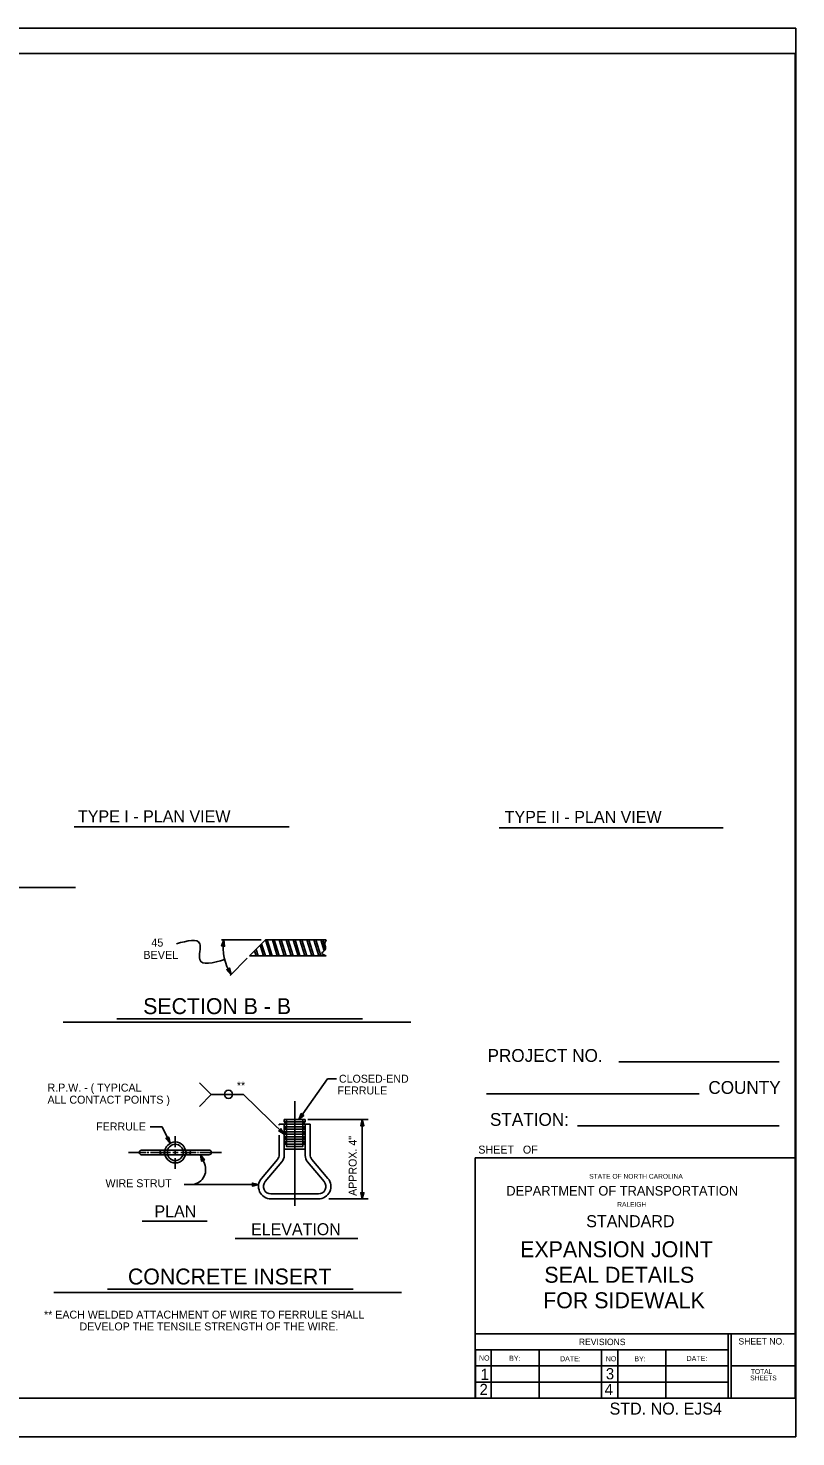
# Model space of a CAD drawing. Extents: x 0 to 52.9, y 0 to 35.2.
# Drawn here: x 33.71 to 52.9, y 0 to 35.2 of the extents above; entities that cross this region are included whole.
import ezdxf

# ---------------------------------------------------------------- set-up
doc = ezdxf.new("R2010")
doc.units = 0
for name, color, linetype in [('Dimension Lines', 7, 'Continuous'), ('Enter Data Field Text', 7, 'Continuous'), ('Mis Center Lines', 7, 'Continuous'), ('Plan Sheet', 7, 'Continuous'), ('Plot Shape', 7, 'Continuous'), ('Rebar Lines', 7, 'Continuous'), ('Structural Steel Lines', 7, 'Continuous'), ('Text', 7, 'Continuous')]:
    doc.layers.add(name, color=color, linetype=linetype)

msp = doc.modelspace()

# ---------------------------------------------------------------- linework, layer by layer
at = {"layer": 'Dimension Lines'}
for p, q in [((39.534, 12.418), (38.547, 12.418)), ((39.189, 11.957), (38.763, 11.531)), ((38, 8.846), (38.292, 8.553)), ((38.292, 8.553), (37.996, 8.257)), ((40.376, 8.386), (40.376, 5.775)), ((40.706, 7.927), (42.214, 7.927)), ((42.065, 7.927), (42.065, 5.946)), ((37.391, 7.512), (37.391, 7.235)), ((36.663, 7.106), (36.225, 7.106)), ((36.727, 7.106), (36.69, 7.106)), ((37.273, 7.106), (36.773, 7.106)), ((37.391, 7.106), (37.33, 7.106)), ((37.391, 7.17), (37.391, 7.029)), ((37.46, 7.106), (37.391, 7.106)), ((37.916, 7.106), (37.529, 7.106)), ((37.97, 7.106), (37.943, 7.106)), ((38.546, 7.106), (38.004, 7.106)), ((38.021, 7.047), (38.119, 6.827)), ((37.391, 6.966), (37.391, 6.697)), ((37.615, 6.302), (39.475, 6.302)), ((41.225, 5.946), (42.214, 5.946))]:
    msp.add_line(p, q, dxfattribs=at)
for points in [[(38.586, 12.262), (38.578, 12.263), (38.605, 12.418), (38.571, 12.264), (38.563, 12.265), (38.605, 12.418), (38.555, 12.266), (38.547, 12.267), (38.605, 12.418), (38.625, 12.257), (38.617, 12.258), (38.605, 12.418), (38.609, 12.259), (38.602, 12.26), (38.605, 12.418), (38.594, 12.261), (38.547, 12.267), (38.625, 12.257), (38.605, 12.418), (38.547, 12.267)], [(38.71, 11.692), (38.717, 11.696), (38.785, 11.554), (38.724, 11.699), (38.731, 11.703), (38.785, 11.554), (38.738, 11.707), (38.745, 11.711), (38.785, 11.554), (38.676, 11.673), (38.683, 11.677), (38.785, 11.554), (38.689, 11.681), (38.697, 11.685), (38.785, 11.554), (38.703, 11.688), (38.745, 11.711), (38.676, 11.673), (38.785, 11.554), (38.745, 11.711)], [(40.483, 7.927), (41.195, 8.946)], [(41.195, 8.946), (41.421, 8.946)], [(40.114, 7.562), (39.094, 8.553), (38.292, 8.553)], [(40.572, 8.054), (40.578, 8.05), (40.483, 7.927), (40.584, 8.045), (40.591, 8.041), (40.483, 7.927), (40.597, 8.036), (40.603, 8.032), (40.483, 7.927), (40.54, 8.076), (40.546, 8.072), (40.483, 7.927), (40.553, 8.067), (40.559, 8.063), (40.483, 7.927), (40.565, 8.058), (40.603, 8.032), (40.54, 8.076), (40.483, 7.927), (40.603, 8.032)], [(42.065, 7.772), (42.057, 7.772), (42.065, 7.927), (42.049, 7.772), (42.042, 7.772), (42.065, 7.927), (42.034, 7.772), (42.026, 7.772), (42.065, 7.927), (42.104, 7.772), (42.096, 7.772), (42.065, 7.927), (42.088, 7.772), (42.08, 7.772), (42.065, 7.927), (42.073, 7.772), (42.026, 7.772), (42.104, 7.772), (42.065, 7.927), (42.026, 7.772)], [(37.26, 7.334), (37.062, 7.743), (36.766, 7.743)], [(37.193, 7.473), (37.2, 7.477), (37.26, 7.334), (37.207, 7.48), (37.214, 7.483), (37.26, 7.334), (37.221, 7.487), (37.228, 7.49), (37.26, 7.334), (37.158, 7.456), (37.165, 7.46), (37.26, 7.334), (37.172, 7.463), (37.179, 7.467), (37.26, 7.334), (37.186, 7.47), (37.228, 7.49), (37.158, 7.456), (37.26, 7.334), (37.228, 7.49)], [(40.003, 7.67), (40.008, 7.676), (40.114, 7.562), (40.013, 7.681), (40.019, 7.687), (40.114, 7.562), (40.024, 7.693), (40.03, 7.698), (40.114, 7.562), (39.976, 7.643), (39.981, 7.648), (40.114, 7.562), (39.986, 7.654), (39.992, 7.659), (40.114, 7.562), (39.997, 7.665), (40.03, 7.698), (39.976, 7.643), (40.114, 7.562), (40.03, 7.698)], [(38.084, 6.905), (38.077, 6.902), (38.021, 7.047), (38.07, 6.899), (38.063, 6.895), (38.021, 7.047), (38.056, 6.892), (38.049, 6.889), (38.021, 7.047), (38.12, 6.921), (38.113, 6.918), (38.021, 7.047), (38.105, 6.914), (38.098, 6.911), (38.021, 7.047), (38.091, 6.908), (38.049, 6.889), (38.12, 6.921), (38.021, 7.047), (38.049, 6.889)], [(39.32, 6.302), (39.32, 6.31), (39.475, 6.302), (39.32, 6.318), (39.32, 6.326), (39.475, 6.302), (39.32, 6.333), (39.32, 6.341), (39.475, 6.302), (39.32, 6.264), (39.32, 6.271), (39.475, 6.302), (39.32, 6.279), (39.32, 6.287), (39.475, 6.302), (39.32, 6.294), (39.32, 6.341), (39.32, 6.264), (39.475, 6.302), (39.32, 6.341)], [(42.065, 6.101), (42.073, 6.101), (42.065, 5.946), (42.08, 6.101), (42.088, 6.101), (42.065, 5.946), (42.096, 6.101), (42.104, 6.101), (42.065, 5.946), (42.026, 6.101), (42.034, 6.101), (42.065, 5.946), (42.042, 6.101), (42.049, 6.101), (42.065, 5.946), (42.057, 6.101), (42.104, 6.101), (42.026, 6.101), (42.065, 5.946), (42.104, 6.101)]]:
    msp.add_lwpolyline(points, dxfattribs=at)
for centre, major_axis, start_param, end_param in [((39.815, 12.219), (0, 1.226), 1.407872, 2.144476), ((37.778, 6.675), (0, 0.373), 3.141593, 5.130604)]:
    msp.add_ellipse(centre, major_axis=major_axis, ratio=0.999924, start_param=start_param, end_param=end_param, dxfattribs=at)
for centre, major_axis in [((38.625, 11.925), (0, 0.0107)), ((38.721, 8.56), (0, -0.102))]:
    msp.add_ellipse(centre, major_axis=major_axis, ratio=0.999924, dxfattribs=at)
msp.add_spline([(38.625, 11.925), (38.003, 11.925), (38.003, 12.323), (37.423, 12.323)], degree=3, dxfattribs=at)
at = {"layer": 'Mis Center Lines'}
for p, q in [((39.644, 12.418), (39.767, 12.016)), ((39.692, 12.418), (39.816, 12.016)), ((39.817, 12.418), (39.94, 12.016)), ((39.865, 12.418), (39.989, 12.016)), ((39.99, 12.418), (40.113, 12.016)), ((40.038, 12.418), (40.162, 12.016)), ((40.162, 12.418), (40.286, 12.016)), ((40.211, 12.418), (40.334, 12.016)), ((40.335, 12.418), (40.459, 12.016)), ((40.384, 12.418), (40.508, 12.016)), ((40.508, 12.418), (40.632, 12.016)), ((40.556, 12.418), (40.68, 12.016)), ((40.681, 12.418), (40.805, 12.016)), ((40.729, 12.418), (40.853, 12.016)), ((40.854, 12.418), (40.978, 12.016)), ((40.902, 12.418), (41.026, 12.016)), ((41.027, 12.418), (41.112, 12.141)), ((41.075, 12.418), (41.141, 12.204)), ((39.375, 12.143), (39.414, 12.016)), ((39.412, 12.18), (39.462, 12.016)), ((39.513, 12.282), (39.595, 12.016)), ((39.55, 12.318), (39.643, 12.016))]:
    msp.add_line(p, q, dxfattribs=at)
at = {"layer": 'Plan Sheet'}
for p, q in [((52.901, 35.2), (52.901, 35.2)), ((1.687, 34.57), (52.887, 34.57)), ((52.887, 34.57), (52.887, 0.97)), ((52.487, 9.37), (48.474, 9.37)), ((50.487, 8.57), (45.173, 8.57)), ((52.487, 7.771), (47.441, 7.771)), ((52.887, 6.97), (44.887, 6.97)), ((44.887, 6.97), (44.887, 0.97)), ((44.887, 2.57), (52.887, 2.57)), ((51.208, 2.57), (51.208, 0.97)), ((51.287, 2.57), (51.287, 0.97)), ((44.887, 2.171), (51.211, 2.171)), ((44.892, 2.171), (44.892, 0.97)), ((45.287, 2.171), (45.287, 0.97)), ((46.487, 2.164), (46.487, 0.964)), ((48.048, 2.171), (48.048, 0.96)), ((48.449, 2.171), (48.449, 0.969)), ((49.649, 2.171), (49.649, 0.969)), ((44.887, 1.77), (51.224, 1.77)), ((51.287, 1.77), (52.873, 1.77)), ((44.887, 1.37), (51.211, 1.37)), ((1.687, 0.97), (52.887, 0.97)), ((52.901, 0), (52.901, 0))]:
    msp.add_line(p, q, dxfattribs=at)
at = {"layer": 'Plot Shape'}
msp.add_lwpolyline([(0, 35.2), (52.901, 35.2), (52.901, 0), (0, 0)], close=True, dxfattribs=at)
at = {"layer": 'Rebar Lines'}
for p, q in [((39.99, 7.785), (39.99, 7.811)), ((39.99, 7.811), (40.114, 7.811)), ((40.638, 7.927), (40.114, 7.927)), ((40.114, 7.927), (40.114, 7.873)), ((40.114, 7.873), (40.638, 7.873)), ((40.114, 7.811), (40.114, 7.031)), ((40.114, 7.811), (40.114, 7.749)), ((40.114, 7.811), (40.638, 7.811)), ((40.114, 7.749), (40.638, 7.749)), ((40.638, 7.873), (40.638, 7.927)), ((40.638, 7.031), (40.638, 7.811)), ((40.638, 7.811), (40.763, 7.811)), ((40.638, 7.749), (40.638, 7.811)), ((40.763, 7.811), (40.763, 7.053)), ((39.99, 7.053), (39.99, 7.534)), ((40.114, 7.687), (40.114, 7.624)), ((40.114, 7.687), (40.638, 7.687)), ((40.114, 7.624), (40.638, 7.624)), ((40.114, 7.562), (40.114, 7.5)), ((40.114, 7.562), (40.638, 7.562)), ((40.114, 7.5), (40.638, 7.5)), ((40.114, 7.438), (40.114, 7.376)), ((40.114, 7.438), (40.638, 7.438)), ((40.638, 7.624), (40.638, 7.687)), ((40.638, 7.5), (40.638, 7.562)), ((40.638, 7.376), (40.638, 7.438)), ((36.549, 7.167), (37.136, 7.167)), ((36.549, 7.047), (37.136, 7.047)), ((37.136, 7.167), (37.647, 7.167)), ((37.136, 7.047), (37.647, 7.047)), ((37.647, 7.167), (38.234, 7.167)), ((37.647, 7.047), (38.234, 7.047)), ((40.114, 7.376), (40.638, 7.376)), ((40.114, 7.313), (40.114, 7.251)), ((40.114, 7.313), (40.638, 7.313)), ((40.114, 7.251), (40.114, 7.189)), ((40.114, 7.189), (40.638, 7.189)), ((40.205, 7.313), (40.547, 7.313)), ((40.638, 7.251), (40.638, 7.313)), ((40.638, 7.189), (40.638, 7.251)), ((39.545, 6.457), (39.946, 6.933)), ((40.055, 6.87), (39.64, 6.377)), ((41.113, 6.377), (40.697, 6.87)), ((40.807, 6.933), (41.207, 6.457)), ((39.782, 6.07), (40.97, 6.07)), ((40.97, 5.946), (39.782, 5.946))]:
    msp.add_line(p, q, dxfattribs=at)
msp.add_lwpolyline([(40.174, 7.927), (40.174, 7.251), (40.579, 7.251), (40.579, 7.927)], dxfattribs=at)
for centre, major_axis, start_param, end_param in [((40.104, 7.842), (0, 0.0325), 3.439749, 5.984354), ((40.104, 7.718), (0, 0.0325), 3.439749, 5.984354), ((40.648, 7.842), (0, 0.0325), 0.298831, 2.843436), ((40.648, 7.718), (0, 0.0325), 0.298831, 2.843436), ((40.104, 7.593), (0, 0.0325), 3.439749, 5.984354), ((40.104, 7.469), (0, 0.0325), 3.439749, 5.984354), ((40.648, 7.593), (0, 0.0325), 0.298831, 2.843436), ((40.648, 7.469), (0, 0.0325), 0.298831, 2.843436), ((36.549, 7.107), (0, 0.06), 0, 3.141593), ((38.234, 7.107), (0, 0.06), 3.141593, 6.283185), ((39.803, 7.053), (0, 0.187), 4.011811, 4.712389), ((40.104, 7.345), (0, 0.0325), 3.439749, 5.984354), ((40.648, 7.345), (0, 0.0325), 0.298831, 2.843436), ((40.949, 7.053), (0, 0.187), 1.570796, 2.271375), ((39.865, 7.031), (0, 0.249), 4.012331, 4.712389), ((40.887, 7.031), (0, 0.249), 1.570796, 2.270854), ((39.782, 6.257), (0, 0.311), 0.870085, 3.141593), ((39.782, 6.257), (0, 0.187), 0.870085, 3.141593), ((40.97, 6.257), (0, 0.311), 3.141593, 5.413101), ((40.97, 6.257), (0, 0.187), 3.141593, 5.413101)]:
    msp.add_ellipse(centre, major_axis=major_axis, ratio=0.999924, start_param=start_param, end_param=end_param, dxfattribs=at)
for centre, major_axis in [((37.069, 7.107), (0, 0.06)), ((37.391, 7.107), (0, 0.262)), ((37.391, 7.107), (0, 0.202)), ((37.714, 7.107), (0, 0.06))]:
    msp.add_ellipse(centre, major_axis=major_axis, ratio=0.999924, dxfattribs=at)
at = {"layer": 'Structural Steel Lines'}
for p, q in [((39.65, 12.418), (39.247, 12.016)), ((39.65, 12.418), (41.165, 12.418)), ((39.247, 12.016), (41.165, 12.016))]:
    msp.add_line(p, q, dxfattribs=at)
msp.add_spline([(41.165, 12.418), (41.13, 12.318), (41.144, 12.217), (41.115, 12.145), (41.058, 12.088), (41.165, 12.016)], degree=3, dxfattribs=at)
at = {"layer": 'Text'}
for p, q in [((34.86, 15.239), (40.236, 15.239)), ((45.483, 15.221), (51.087, 15.221)), ((24.538, 13.723), (34.897, 13.723)), ((34.59, 10.362), (43.281, 10.362)), ((35.928, 10.444), (42.074, 10.444)), ((36.561, 5.393), (38.19, 5.393)), ((38.888, 4.956), (41.958, 4.956)), ((34.356, 3.606), (43.047, 3.606)), ((35.694, 3.689), (41.84, 3.689))]:
    msp.add_line(p, q, dxfattribs=at)

# ---------------------------------------------------------------- texts
at = {"layer": 'Enter Data Field Text'}
msp.add_text('SHEET   OF  ', height=0.2, dxfattribs=at).set_placement((44.965, 7.077))
at = {"layer": 'Plan Sheet'}
for s, height, p in [('PROJECT NO.', 0.32, (45.196, 9.37)), ('COUNTY', 0.32, (50.715, 8.57)), ('STATION:', 0.32, (45.256, 7.771)), ('STATE OF NORTH CAROLINA', 0.11999, (47.737, 6.45)), ('DEPARTMENT OF TRANSPORTATION', 0.23999, (45.665, 6.028)), ('RALEIGH', 0.12, (48.437, 5.748)), ('SHEET NO.', 0.16, (51.467, 2.307)), ('REVISIONS', 0.16, (47.479, 2.292)), ('NO.', 0.1275, (44.982, 1.907)), ('BY:', 0.1275, (45.737, 1.901)), ('DATE:', 0.1275, (47.008, 1.887)), ('NO.', 0.1275, (48.15, 1.887)), ('BY:', 0.1275, (48.865, 1.886)), ('DATE:', 0.1275, (50.17, 1.894)), ('1', 0.28, (45.024, 1.424)), ('3', 0.28, (48.153, 1.437)), ('SHEETS', 0.12, (51.76, 1.411)), ('TOTAL', 0.12, (51.779, 1.573)), ('2', 0.28, (44.995, 1.044)), ('4', 0.28, (48.123, 1.044))]:
    msp.add_text(s, height=height, dxfattribs=at).set_placement(p)
at = {"layer": 'Text'}
for s, height, p in [('TYPE I - PLAN VIEW', 0.3, (34.959, 15.355)), ('TYPE II - PLAN VIEW', 0.3, (45.624, 15.342)), ('45', 0.2021, (36.792, 12.25)), ('BEVEL', 0.2021, (36.593, 11.942)), ('SECTION B - B', 0.39797, (36.589, 10.563)), ('R.P.W. - ( TYPICAL', 0.19891, (34.198, 8.627)), ('**', 0.1988, (38.931, 8.68)), ('CLOSED-END', 0.1988, (41.482, 8.849)), ('ALL CONTACT POINTS )', 0.19891, (34.198, 8.325)), ('FERRULE', 0.1989, (41.446, 8.556)), ('FERRULE', 0.1989, (35.415, 7.656)), ('WIRE STRUT', 0.1989, (35.648, 6.238)), ('PLAN', 0.2985, (36.872, 5.486)), ('ELEVATION', 0.2985, (39.287, 5.039)), ('STANDARD', 0.3, (47.662, 5.239)), ('EXPANSION JOINT', 0.4, (46.01, 4.487)), ('SEAL DETAILS', 0.4, (46.615, 3.85)), ('CONCRETE INSERT', 0.39797, (36.208, 3.807)), ('FOR SIDEWALK', 0.4, (46.585, 3.212)), ('** EACH WELDED ATTACHMENT OF WIRE TO FERRULE SHALL', 0.19885, (34.111, 2.954)), ('DEVELOP THE TENSILE STRENGTH OF THE WIRE.', 0.19885, (34.998, 2.659)), ('STD. NO. EJS4', 0.3, (48.246, 0.555))]:
    msp.add_text(s, height=height, dxfattribs=at).set_placement(p)
msp.add_text('APPROX. 4"', height=0.1989, rotation=90, dxfattribs=at).set_placement((41.924, 6.02))

doc.saveas('drawing.dxf')
